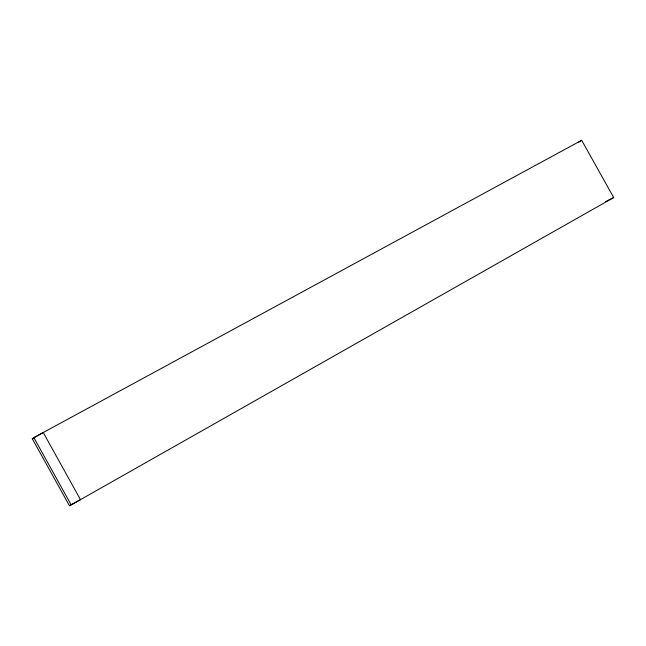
<?xml version="1.0" encoding="UTF-8"?>
<svg xmlns="http://www.w3.org/2000/svg" width="646" height="646" viewBox="0 0 646 646"><rect width="100%" height="100%" fill="white"/><g stroke="black" fill="none" stroke-linecap="round" stroke-linejoin="round"><path stroke-width="0.97" d="M32.3 438.723L43.242 432.521L80.475 499.657L69.445 505.713L32.3 438.723L33.455 438.287M71.181 504.914L613.7 197.563L581.683 140.287L33.858 437.617L71.181 504.914L71.544 504.332M69.445 505.713L70.454 505.01M578.307 142.475L581.683 140.287M605.593 201.576L613.7 197.563"/></g></svg>
